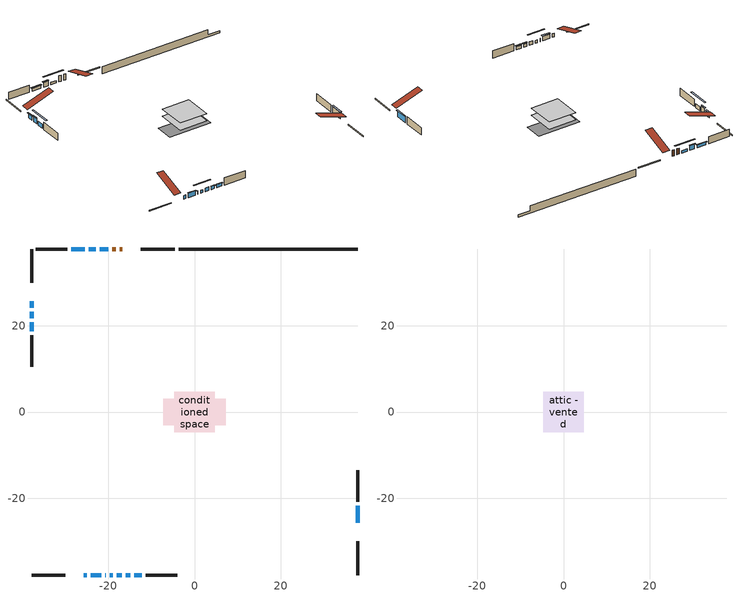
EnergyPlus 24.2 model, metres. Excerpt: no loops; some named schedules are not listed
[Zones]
conditioned space
 floor adiabatic (AdiabaticFloorConstruction): -4.73,-4.73 -4.73,4.73 4.73,4.73 4.73,-4.73 z1.22
 floor foundation (Slab1 construction): -7.29,-3.07 -7.29,3.07 7.29,3.07 7.29,-3.07 z-1.22
 wall outside (RimJoist1 construction): -4.63,37.75 -12.4,37.75 / -37.75,-37.75 -29.98,-37.75 / -37.75,37.75 -37.75,29.98 / 37.75,-37.75 37.75,-29.98 z1.22:1.52
 wall outside (AdiabaticWallConstruction 1): -16.69,37.75 -17.28,37.75 / -18.21,37.75 -19.06,37.75 z1.22:3.25
 wall outside (AdiabaticWallConstruction): -25.7,-37.75 -24.93,-37.75 / -20.64,-37.75 -20.61,-37.75 / -17.99,-37.75 -16.84,-37.75 z1.22:2.44; -24.01,-37.75 -21.57,-37.75 z1.22:2.69; -37.75,25.7 -37.75,24.15 z1.22:2.77; -37.75,23.22 -37.75,21.67 z1.22:3.15; -19.99,37.75 -21.92,37.75 z1.22:1.98; -19.68,-37.75 -18.92,-37.75 z1.22:2.19; -37.75,20.74 -37.75,18.76 z1.22:2.59; 37.75,-25.7 37.75,-21.73 z1.22:3.41; -22.85,37.75 -24.47,37.75 z1.22:2.8; -25.4,37.75 -28.55,37.75 z1.22:2.14; -15.92,-37.75 -14.85,-37.75 / -13.92,-37.75 -12.24,-37.75 z1.22:2.29
 wall outside (Wall1 construction): -29.48,37.75 -36.83,37.75 / -11.31,-37.75 -3.97,-37.75 / -37.75,17.83 -37.75,10.49 / 37.75,-20.81 37.75,-13.46 z1.22:3.66
 wall foundation (FoundationWall1 construction): -3.7,37.75,-1.22 -3.7,37.75,1.22 33.61,37.75,1.22 33.61,37.75,-0.38 37.75,37.75,-0.38 37.75,37.75,-1.22
 window (WindowConstruction 8): -25.7,-37.75 -24.93,-37.75 z1.22:2.44
 window (WindowConstruction 5): -24,-37.75 -21.57,-37.75 z1.22:2.69
 window (WindowConstruction 6): -37.75,25.7 -37.75,24.15 z1.22:2.77
 window (WindowConstruction 7): -37.75,23.22 -37.75,21.67 z1.22:3.15
 window (WindowConstruction 13): -20.64,-37.75 -20.61,-37.75 z1.22:2.44
 window (WindowConstruction 10): -19.99,37.75 -21.92,37.75 z1.22:1.98
 window (WindowConstruction 11): -19.68,-37.75 -18.92,-37.75 z1.22:2.19
 window (WindowConstruction 12): -37.75,20.74 -37.75,18.76 z1.22:2.59
 window (WindowConstruction 9): -17.99,-37.75 -16.85,-37.75 z1.22:2.44
 window (WindowConstruction): 37.75,-25.7 37.75,-21.73 z1.22:3.41
 window (WindowConstruction 1): -22.85,37.75 -24.47,37.75 z1.22:2.8
 window (WindowConstruction 2): -25.4,37.75 -28.55,37.75 z1.22:2.13
 window (WindowConstruction 3): -15.92,-37.75 -14.85,-37.75 z1.22:2.29
 window (WindowConstruction 4): -13.92,-37.75 -12.24,-37.75 z1.22:2.29
 door (Door): -16.69,37.75 -17.28,37.75 z1.22:3.25
 door (Door 1): -18.21,37.75 -19.06,37.75 z1.22:3.25
 ceiling adiabatic (AdiabaticFloorConstruction): 4.73,-4.73 4.73,4.73 -4.73,4.73 -4.73,-4.73 z1.22
attic - vented
 floor to conditioned space (Floor1 construction Reversed): -4.73,-4.73 -4.73,4.73 4.73,4.73 4.73,-4.73 z3.66
 roof outside (Roof1 construction): -15.76,37.75,3.66 -15.76,28.54,6.73 -13.33,28.54,6.73 -13.33,37.75,3.66; -26.63,-37.75,3.66 -26.63,-28.54,6.73 -29.05,-28.54,6.73 -29.05,-37.75,3.66; -37.75,26.63,3.66 -28.54,26.63,6.73 -28.54,29.05,6.73 -37.75,29.05,3.66; 37.75,-26.63,3.66 28.54,-26.63,6.73 28.54,-29.05,6.73 37.75,-29.05,3.66
shading: -21.37,-37.75 -24.21,-37.75 -24.21,-38.17 -21.37,-38.17 z2.89; -37.75,23.95 -37.75,25.9 -38.17,25.9 -38.17,23.95 z2.97; -37.75,21.47 -37.75,23.42 -38.17,23.42 -38.17,21.47 z3.35; -24.56,37.75 -17.35,37.75 -17.35,38.17 -24.56,38.17 z4.62; -16.28,-37.75 -22.32,-37.75 -22.32,-38.17 -16.28,-38.17 z4.83; -37.75,16.12 -37.75,23.38 -38.17,23.38 -38.17,16.12 z5.23; 37.75,-21.53 37.75,-25.9 38.17,-25.9 38.17,-21.53 z3.61; -24.67,37.75 -22.65,37.75 -22.65,38.17 -24.67,38.17 z3; -28.75,37.75 -25.2,37.75 -25.2,38.17 -28.75,38.17 z2.34; -14.65,-37.75 -16.12,-37.75 -16.12,-38.17 -14.65,-38.17 z2.49; -12.04,-37.75 -14.12,-37.75 -14.12,-38.17 -12.04,-38.17 z2.49
[Building]
Building 1: Terrain=Suburbs
[Site:Location]
Toronto City Centre_ON: Latitude {deg}=43.63; Longitude {deg}=-79.39; Time Zone {hr}=-5; Elevation {m}=77; Keep Site Location Information=Yes
[Site:GroundTemperature:Shallow]
5.01852, 3.26908, 3.12898, 3.95918, 7.29196, 10.6092, 13.4851, 15.3069, 15.4617, 13.9799, 11.1774, 7.9619
[Site:WaterMainsTemperature]
Calculation Method=Schedule; Temperature Schedule=mains temperature schedule
[Material] Roughness=Rough; Thermal Absorptance=0.9
Name | Thickness {m} | Conductivity {W/m-K} | Density {kg/m3} | Specific Heat {J/kg-K} | Solar Absorptance | Visible Absorptance
asphalt or fiberglass shingles | 0.00635 | 0.162714 | 1121.4 | 1465.45 | 0.4 | 0.4
ceiling loosefill ins | 0.0846667 | 0.0480833 | 16.02 | 1046.75 | 0.7 | 0.7
ceiling stud and cavity | 0.1397 | 0.108384 | 65.682 | 1177.47 | 0.7 | 0.7
concrete 4.0 in. | 0.1016 | 1.803125 | 2242.8 | 837.4 | 0.7 | 0.7
concrete 8.0 in. | 0.2032 | 1.803125 | 2242.8 | 837.4 | 0.7 | 0.7
door material | 0.04445 | 0.053851 | 512.64 | 1214.23 | 0.7 | 0.7
door material 1 | 0.04445 | 0.188738 | 512.64 | 1214.23 | 0.7 | 0.7
exterior vertical ins | 0.0383733 | 0.029427 | 32.04 | 1214.23 | 0.7 | 0.7
floor covering | 0.0127 | 0.0433444 | 54.468 | 1339.84 | 0.6 | 0.6
floor rigid ins; wall rigid ins | 0.512978 | 0.029427 | 32.04 | 1214.23 | 0.7 | 0.7
floor stud and cavity | 0.1397 | 1.75129 | 37.0049 | 1207.88 | 0.7 | 0.7
furniture material conditioned space 1 | 0.1524 | 0.115458 | 640.8 | 1214.23 | 0.6 | 0.6
gypsum board | 0.0127 | 0.160291 | 801 | 837.4 | 0.6 | 0.6
gypsum board 1 | 0.0127 | 0.160291 | 801 | 837.4 | 0.7 | 0.7
osb sheathing 0.5 in. | 0.0127 | 0.115458 | 512.64 | 1214.23 | 0.7 | 0.7
osb sheathing 0.75 in. | 0.01905 | 0.115458 | 512.64 | 1214.23 | 0.7 | 0.7
rim joist stud and cavity | 0.0508 | 0.126838 | 50.32683 | 1063.81 | 0.6 | 0.6
wall stud and cavity | 0.1397 | 0.702165 | 139.0536 | 1170.24 | 0.7 | 0.7
wall stud and cavity 1 | 0.0889 | 0.380278 | 52.3479 | 1209.89 | 0.7 | 0.7
wall stud and cavity 2 | 0.0889 | 0.391764 | 83.0341 | 1211.67 | 0.7 | 0.7
wood siding | 0.0254 | 0.102417 | 544.68 | 1172.36 | 0.74 | 0.74
wood siding 1; wood siding 2; wood siding 3 | 0.0254 | 0.102417 | 544.68 | 1172.36 | 0.7 | 0.7
[WindowMaterial:SimpleGlazingSystem]
Name | U-Factor {W/m2-K} | Solar Heat Gain Coefficient
WindowMaterial | 2.921331 | 0.64
WindowMaterial 1 | 2.95029 | 0.61
WindowMaterial 10 | 3.02581 | 0.5
WindowMaterial 11 | 2.941204 | 0.62
WindowMaterial 12 | 8.09626 | 0.45
WindowMaterial 2 | 2.97698 | 0.57
WindowMaterial 3 | 3.003662 | 0.54
WindowMaterial 4 | 2.963916 | 0.58
WindowMaterial 5 | 2.96789 | 0.58
WindowMaterial 6 | 2.95483 | 0.6
WindowMaterial 7 | 2.9378 | 0.62
WindowMaterial 8 | 6.680167 | 0.76
WindowMaterial 9 | 6.60011 | 0.78
[Construction]
AdiabaticFloorConstruction: floor stud and cavity, floor rigid ins, osb sheathing 0.75 in., floor covering
AdiabaticWallConstruction: wood siding 2, wall rigid ins, wall stud and cavity 1, gypsum board
AdiabaticWallConstruction 1: wood siding 3, wall rigid ins, wall stud and cavity 1, gypsum board
Door: door material
Door 1: door material 1
Floor1 construction Reversed: gypsum board, ceiling stud and cavity, ceiling loosefill ins
FoundationWall1 construction: concrete 8.0 in., gypsum board 1
furniture construction conditioned space 1: furniture material conditioned space 1
PartitionWallConstruction: gypsum board, wall stud and cavity 2, gypsum board
RimJoist1 construction: wood siding 1, rim joist stud and cavity
Roof1 construction: asphalt or fiberglass shingles
Slab1 construction: concrete 4.0 in.
Wall1 construction: wood siding, osb sheathing 0.5 in., wall stud and cavity, gypsum board
WindowConstruction: WindowMaterial
WindowConstruction 1: WindowMaterial 1
WindowConstruction 10; WindowConstruction 11: WindowMaterial 10
WindowConstruction 12: WindowMaterial 11
WindowConstruction 13: WindowMaterial 12
WindowConstruction 2: WindowMaterial 2
WindowConstruction 3: WindowMaterial 3
WindowConstruction 4: WindowMaterial 4
WindowConstruction 5: WindowMaterial 5
WindowConstruction 6: WindowMaterial 6
WindowConstruction 7: WindowMaterial 7
WindowConstruction 8: WindowMaterial 8
WindowConstruction 9: WindowMaterial 9
[Zone] Multiplier=1; Part of Total Floor Area=Yes
Name | Volume {m3}
attic - vented | 44.6704
conditioned space | 466.7
[Space]
Name | Zone | Volume {m3}
attic - vented 1 | attic - vented | 44.6704
conditioned space 1 | conditioned space | 466.7
[ZoneInfiltration:EffectiveLeakageArea]
infil attic - vented 1: Zone or Space=attic - vented 1; Schedule=Always On Discrete; Effective Air Leakage Area {cm2}=3770.95; Stack Coefficient=0.000213658; Wind Coefficient=9.87598e-06
[ZoneMixing]
whole house fan mix: Zone or Space=attic - vented; Schedule=Always On Continuous; Design Flow Rate Calculation Method=Flow/Zone; Design Flow Rate {m3/s}=0; Source Zone or Space=conditioned space
[SurfaceProperty:ExposedFoundationPerimeter]
Slab1: Exposed Perimeter Calculation Method=TotalExposedPerimeter; Total Exposed Perimeter {m}=41.454
[InternalMass] Zone or ZoneList=conditioned space; Space or SpaceList=conditioned space 1
Name | Construction | Surface Area {m2}
furniture mass conditioned space 1 | furniture construction conditioned space 1 | 71.6803
partition wall mass | PartitionWallConstruction | 179.201
[Lights]
interior lighting: Zone or ZoneList or Space or SpaceList=conditioned space 1; Schedule=interior lighting schedule; Design Level Calculation Method=LightingLevel; Lighting Level {W}=343.2; Return Air Fraction=0; Fraction Radiant=0.6; Fraction Visible=0.2; Fraction Replaceable=1
[People]
occupants: Zone or ZoneList or Space or SpaceList=conditioned space 1; Number of People Schedule=occupants schedule; Number of People Calculation Method=People; Number of People=3; Fraction Radiant=0.314171; Sensible Heat Fraction=0.56303; Activity Level Schedule=occupants activity schedule; Carbon Dioxide Generation Rate {m3/s-W}=0; Enable ASHRAE 55 Comfort Warnings=No; Mean Radiant Temperature Calculation Type=EnclosureAveraged
[ElectricEquipment] Zone or ZoneList or Space or SpaceList=conditioned space 1; Design Level Calculation Method=EquipmentLevel
Name | Schedule | Design Level {W} | Fraction Latent | Fraction Radiant | Fraction Lost
clothes dryer | clothes dryer schedule | 140.772 | 0.015 | 0.081 | 0.85
clothes washer | clothes washer schedule | 32.1985 | 0.03 | 0.162 | 0.7
cooking range | cooking range schedule | 215.147 | 0.08 | 0.432 | 0.2
dishwasher | dishwasher schedule | 66.8632 | 0.3 | 0.18 | 0.4
fridge | fridge schedule | 72.9452 | 0 | 0.6 | 0
mech vent house fan | mech vent house fan schedule | 0.95 | 0 | 0 | 1
mech vent house fan cfis | mech vent house fan cfis schedule | 0 | 0 | 0 | 0
misc plug loads | misc plug loads schedule | 494.7 | 0.045 | 0.513 | 0.1
whole house fan | Always On Discrete | 0 | 0 | 0 | 1
[OtherEquipment] Zone or ZoneList or Space or SpaceList=conditioned space 1; Design Level Calculation Method=EquipmentLevel
Name | Fuel Type | Schedule | Design Level {W} | Fraction Latent | Fraction Radiant | Fraction Lost
clothes dryer 1 | Electricity | clothes dryer schedule | 0 | 0.015 | 0.081 | 0.85
cooking range 1 | Electricity | cooking range schedule | 0 | 0.08 | 0.432 | 0.2
general water use latent | None | general water use schedule | 62.594 | 1 | 0 | 0
general water use sensible | None | general water use schedule | -61.6891 | 0 | 0.6 | 0
mech vent house fan latent load | None | Always On Discrete | 0 | 1 | 0 | 0
mech vent house fan sensible load | None | Always On Discrete | 0 | 0 | 0 | 0
water heater energy adjustment1 | NaturalGas | Always On Discrete | 0.01 | 0 | 0 | 1
[ZoneInfiltration:DesignFlowRate] Zone or ZoneList or Space or SpaceList=conditioned space 1; Schedule=Always On Discrete; Design Flow Rate Calculation Method=Flow/Zone; Design Flow Rate {m3/s}=0
infil flow; natural vent flow; whole house fan flow
[AvailabilityManager:Scheduled]
central ac and furnace airloop Availability Manager: Schedule=Always On Discrete
[Foundation:Kiva]
Foundation Kiva 1: Initial Indoor Air Temperature {C}=18; Wall Height Above Grade {m}=1.21999; Wall Depth Below Slab {m}=0.2032; Custom Block Material Name 1=exterior vertical ins; Custom Block Depth 1 {m}=2.43998; Custom Block X Position 1 {m}=0.2159; Custom Block Z Position 1 {m}=0
[Foundation:Kiva:Settings]
Soil Conductivity {W/m-K}=0.849921; Soil Density {kg/m3}=1842.3; Soil Specific Heat {J/kg-K}=418.7; Ground Solar Absorptivity=0.9; Ground Thermal Absorptivity=0.9; Ground Surface Roughness {m}=0.03; Far-Field Width {m}=40; Deep-Ground Boundary Condition=ZeroFlux; Deep-Ground Depth {m}=40; Minimum Cell Dimension {m}=0.2; Maximum Cell Growth Coefficient=3; Simulation Timestep=Timestep
[Exterior:Lights]
exterior lighting: Schedule=exterior lighting schedule; Design Level {W}=75.6
[EnergyManagementSystem:GlobalVariable]
central_ac_and_furnace_airloop_Fan_RTF
infil_program_Qfan
infil_program_Qinf
natural_vent_program_Qnv
natural_vent_program_Qwhf
[EnergyManagementSystem:Sensor]
Name | Output:Variable or Output:Meter Index Key | Output:Variable or Output:Meter
airflow_gain | infil flow | Infiltration Sensible Heat Gain Energy
airflow_gain_1 | natural vent flow | Infiltration Sensible Heat Gain Energy
airflow_gain_2 | whole house fan flow | Infiltration Sensible Heat Gain Energy
airflow_loss | infil flow | Infiltration Sensible Heat Loss Energy
airflow_loss_1 | natural vent flow | Infiltration Sensible Heat Loss Energy
airflow_loss_2 | whole house fan flow | Infiltration Sensible Heat Loss Energy
clg_load_cond |  | Cooling:EnergyTransfer:Zone:CONDITIONED SPACE
clg_sp_s; clg_sp_s_1 | cooling setpoint | Schedule Value
clothes_dryer_exhaust_0_sch_s | clothes dryer exhaust 0 schedule | Schedule Value
cool_season | cooling season schedule | Schedule Value
htg_load_cond |  | Heating:EnergyTransfer:Zone:CONDITIONED SPACE
htg_sp_s; htg_sp_s_1 | heating setpoint | Schedule Value
ig_ee_conv | clothes dryer | Electric Equipment Convective Heating Energy
ig_ee_conv_2 | cooking range | Electric Equipment Convective Heating Energy
ig_ee_conv_4 | fridge | Electric Equipment Convective Heating Energy
ig_ee_conv_5 | misc plug loads | Electric Equipment Convective Heating Energy
ig_ee_conv_6 | whole house fan | Electric Equipment Convective Heating Energy
ig_ee_rad | clothes dryer | Electric Equipment Radiant Heating Energy
ig_ee_rad_2 | cooking range | Electric Equipment Radiant Heating Energy
ig_ee_rad_4 | fridge | Electric Equipment Radiant Heating Energy
ig_ee_rad_5 | misc plug loads | Electric Equipment Radiant Heating Energy
ig_ee_rad_6 | whole house fan | Electric Equipment Radiant Heating Energy
ig_lgt_conv | interior lighting | Lights Convective Heating Energy
ig_lgt_rad | interior lighting | Lights Radiant Heating Energy
ig_lgt_vis | interior lighting | Lights Visible Radiation Heating Energy
ig_oe_conv | clothes dryer 1 | Other Equipment Convective Heating Energy
ig_oe_conv_1 | cooking range 1 | Other Equipment Convective Heating Energy
ig_oe_conv_2 | general water use latent | Other Equipment Convective Heating Energy
ig_oe_conv_3 | general water use sensible | Other Equipment Convective Heating Energy
ig_oe_conv_4 | water heater energy adjustment1 | Other Equipment Convective Heating Energy
ig_oe_rad | clothes dryer 1 | Other Equipment Radiant Heating Energy
ig_oe_rad_1 | cooking range 1 | Other Equipment Radiant Heating Energy
ig_oe_rad_2 | general water use latent | Other Equipment Radiant Heating Energy
ig_oe_rad_3 | general water use sensible | Other Equipment Radiant Heating Energy
ig_oe_rad_4 | water heater energy adjustment1 | Other Equipment Radiant Heating Energy
ig_ppl_conv | occupants | People Convective Heating Energy
ig_ppl_rad | occupants | People Radiant Heating Energy
im_conv | furniture mass conditioned space 1 | Surface Inside Face Convection Heat Gain Energy
im_conv_1 | partition wall mass | Surface Inside Face Convection Heat Gain Energy
im_ig | furniture mass conditioned space 1 | Surface Inside Face Internal Gains Radiation Heat Gain Energy
im_ig_1 | partition wall mass | Surface Inside Face Internal Gains Radiation Heat Gain Energy
im_lgt | furniture mass conditioned space 1 | Surface Inside Face Lights Radiation Heat Gain Energy
im_lgt_1 | partition wall mass | Surface Inside Face Lights Radiation Heat Gain Energy
im_sol | furniture mass conditioned space 1 | Surface Inside Face Solar Radiation Heat Gain Energy
im_sol_1 | partition wall mass | Surface Inside Face Solar Radiation Heat Gain Energy
im_surf | furniture mass conditioned space 1 | Surface Inside Face Net Surface Thermal Radiation Heat Gain Energy
im_surf_1 | partition wall mass | Surface Inside Face Net Surface Thermal Radiation Heat Gain Energy
mv_conv | mech vent house fan | Electric Equipment Convective Heating Energy
mv_conv_1 | mech vent house fan cfis | Electric Equipment Convective Heating Energy
mv_conv_2 | mech vent house fan latent load | Other Equipment Convective Heating Energy
mv_conv_3 | mech vent house fan sensible load | Other Equipment Convective Heating Energy
mv_rad | mech vent house fan | Electric Equipment Radiant Heating Energy
mv_rad_1 | mech vent house fan cfis | Electric Equipment Radiant Heating Energy
mv_rad_2 | mech vent house fan latent load | Other Equipment Radiant Heating Energy
mv_rad_3 | mech vent house fan sensible load | Other Equipment Radiant Heating Energy
natural_vent_s | natural vent schedule | Schedule Value
out_pb_s |  | Site Outdoor Air Barometric Pressure
out_wt_s |  | Site Outdoor Air Humidity Ratio
site_vw_s |  | Site Wind Speed
ss_back_out | Window1 | Surface Window Shortwave from Zone Back Out Window Heat Transfer Rate
ss_back_out_1 | Window10 | Surface Window Shortwave from Zone Back Out Window Heat Transfer Rate
ss_back_out_10 | Window5 | Surface Window Shortwave from Zone Back Out Window Heat Transfer Rate
ss_back_out_11 | Window6 | Surface Window Shortwave from Zone Back Out Window Heat Transfer Rate
ss_back_out_12 | Window8 | Surface Window Shortwave from Zone Back Out Window Heat Transfer Rate
ss_back_out_13 | Window9 | Surface Window Shortwave from Zone Back Out Window Heat Transfer Rate
ss_back_out_2 | Window12 | Surface Window Shortwave from Zone Back Out Window Heat Transfer Rate
ss_back_out_3 | Window13 | Surface Window Shortwave from Zone Back Out Window Heat Transfer Rate
ss_back_out_4 | Window14 | Surface Window Shortwave from Zone Back Out Window Heat Transfer Rate
ss_back_out_5 | Window15 | Surface Window Shortwave from Zone Back Out Window Heat Transfer Rate
ss_back_out_6 | Window17 | Surface Window Shortwave from Zone Back Out Window Heat Transfer Rate
ss_back_out_7 | Window18 | Surface Window Shortwave from Zone Back Out Window Heat Transfer Rate
ss_back_out_8 | Window2 | Surface Window Shortwave from Zone Back Out Window Heat Transfer Rate
ss_back_out_9 | Window3 | Surface Window Shortwave from Zone Back Out Window Heat Transfer Rate
ss_conv | Door1 | Surface Inside Face Convection Heat Gain Energy
ss_conv_1 | Door3 | Surface Inside Face Convection Heat Gain Energy
ss_conv_10 | Window2 | Surface Inside Face Convection Heat Gain Energy
ss_conv_11 | Window3 | Surface Inside Face Convection Heat Gain Energy
ss_conv_12 | Window5 | Surface Inside Face Convection Heat Gain Energy
ss_conv_13 | Window6 | Surface Inside Face Convection Heat Gain Energy
ss_conv_14 | Window8 | Surface Inside Face Convection Heat Gain Energy
ss_conv_15 | Window9 | Surface Inside Face Convection Heat Gain Energy
ss_conv_2 | Window1 | Surface Inside Face Convection Heat Gain Energy
ss_conv_3 | Window10 | Surface Inside Face Convection Heat Gain Energy
ss_conv_4 | Window12 | Surface Inside Face Convection Heat Gain Energy
ss_conv_5 | Window13 | Surface Inside Face Convection Heat Gain Energy
ss_conv_6 | Window14 | Surface Inside Face Convection Heat Gain Energy
ss_conv_7 | Window15 | Surface Inside Face Convection Heat Gain Energy
ss_conv_8 | Window17 | Surface Inside Face Convection Heat Gain Energy
ss_conv_9 | Window18 | Surface Inside Face Convection Heat Gain Energy
ss_ig | Door1 | Surface Inside Face Internal Gains Radiation Heat Gain Energy
ss_ig_1 | Door3 | Surface Inside Face Internal Gains Radiation Heat Gain Energy
ss_ig_10 | Window2 | Surface Inside Face Internal Gains Radiation Heat Gain Energy
ss_ig_11 | Window3 | Surface Inside Face Internal Gains Radiation Heat Gain Energy
ss_ig_12 | Window5 | Surface Inside Face Internal Gains Radiation Heat Gain Energy
ss_ig_13 | Window6 | Surface Inside Face Internal Gains Radiation Heat Gain Energy
ss_ig_14 | Window8 | Surface Inside Face Internal Gains Radiation Heat Gain Energy
ss_ig_15 | Window9 | Surface Inside Face Internal Gains Radiation Heat Gain Energy
ss_ig_2 | Window1 | Surface Inside Face Internal Gains Radiation Heat Gain Energy
ss_ig_3 | Window10 | Surface Inside Face Internal Gains Radiation Heat Gain Energy
ss_ig_4 | Window12 | Surface Inside Face Internal Gains Radiation Heat Gain Energy
ss_ig_5 | Window13 | Surface Inside Face Internal Gains Radiation Heat Gain Energy
ss_ig_6 | Window14 | Surface Inside Face Internal Gains Radiation Heat Gain Energy
ss_ig_7 | Window15 | Surface Inside Face Internal Gains Radiation Heat Gain Energy
ss_ig_8 | Window17 | Surface Inside Face Internal Gains Radiation Heat Gain Energy
ss_ig_9 | Window18 | Surface Inside Face Internal Gains Radiation Heat Gain Energy
ss_lgt | Door1 | Surface Inside Face Lights Radiation Heat Gain Energy
ss_lgt_1 | Door3 | Surface Inside Face Lights Radiation Heat Gain Energy
ss_sol | Door1 | Surface Inside Face Solar Radiation Heat Gain Energy
ss_sol_1 | Door3 | Surface Inside Face Solar Radiation Heat Gain Energy
ss_surf | Door1 | Surface Inside Face Net Surface Thermal Radiation Heat Gain Energy
ss_surf_1 | Door3 | Surface Inside Face Net Surface Thermal Radiation Heat Gain Energy
ss_surf_10 | Window2 | Surface Inside Face Net Surface Thermal Radiation Heat Gain Energy
ss_surf_11 | Window3 | Surface Inside Face Net Surface Thermal Radiation Heat Gain Energy
ss_surf_12 | Window5 | Surface Inside Face Net Surface Thermal Radiation Heat Gain Energy
ss_surf_13 | Window6 | Surface Inside Face Net Surface Thermal Radiation Heat Gain Energy
ss_surf_14 | Window8 | Surface Inside Face Net Surface Thermal Radiation Heat Gain Energy
ss_surf_15 | Window9 | Surface Inside Face Net Surface Thermal Radiation Heat Gain Energy
ss_surf_2 | Window1 | Surface Inside Face Net Surface Thermal Radiation Heat Gain Energy
ss_surf_3 | Window10 | Surface Inside Face Net Surface Thermal Radiation Heat Gain Energy
ss_surf_4 | Window12 | Surface Inside Face Net Surface Thermal Radiation Heat Gain Energy
ss_surf_5 | Window13 | Surface Inside Face Net Surface Thermal Radiation Heat Gain Energy
ss_surf_6 | Window14 | Surface Inside Face Net Surface Thermal Radiation Heat Gain Energy
ss_surf_7 | Window15 | Surface Inside Face Net Surface Thermal Radiation Heat Gain Energy
ss_surf_8 | Window17 | Surface Inside Face Net Surface Thermal Radiation Heat Gain Energy
ss_surf_9 | Window18 | Surface Inside Face Net Surface Thermal Radiation Heat Gain Energy
ss_trans_in | Window1 | Surface Window Transmitted Solar Radiation Rate
ss_trans_in_1 | Window10 | Surface Window Transmitted Solar Radiation Rate
ss_trans_in_10 | Window5 | Surface Window Transmitted Solar Radiation Rate
ss_trans_in_11 | Window6 | Surface Window Transmitted Solar Radiation Rate
ss_trans_in_12 | Window8 | Surface Window Transmitted Solar Radiation Rate
ss_trans_in_13 | Window9 | Surface Window Transmitted Solar Radiation Rate
ss_trans_in_2 | Window12 | Surface Window Transmitted Solar Radiation Rate
ss_trans_in_3 | Window13 | Surface Window Transmitted Solar Radiation Rate
ss_trans_in_4 | Window14 | Surface Window Transmitted Solar Radiation Rate
ss_trans_in_5 | Window15 | Surface Window Transmitted Solar Radiation Rate
ss_trans_in_6 | Window17 | Surface Window Transmitted Solar Radiation Rate
ss_trans_in_7 | Window18 | Surface Window Transmitted Solar Radiation Rate
ss_trans_in_8 | Window2 | Surface Window Transmitted Solar Radiation Rate
ss_trans_in_9 | Window3 | Surface Window Transmitted Solar Radiation Rate
ss_trans_out | Window1 | Surface Inside Face Initial Transmitted Diffuse Transmitted Out Window Solar Radiation Rate
ss_trans_out_1 | Window10 | Surface Inside Face Initial Transmitted Diffuse Transmitted Out Window Solar Radiation Rate
ss_trans_out_10 | Window5 | Surface Inside Face Initial Transmitted Diffuse Transmitted Out Window Solar Radiation Rate
ss_trans_out_11 | Window6 | Surface Inside Face Initial Transmitted Diffuse Transmitted Out Window Solar Radiation Rate
ss_trans_out_12 | Window8 | Surface Inside Face Initial Transmitted Diffuse Transmitted Out Window Solar Radiation Rate
ss_trans_out_13 | Window9 | Surface Inside Face Initial Transmitted Diffuse Transmitted Out Window Solar Radiation Rate
ss_trans_out_2 | Window12 | Surface Inside Face Initial Transmitted Diffuse Transmitted Out Window Solar Radiation Rate
ss_trans_out_3 | Window13 | Surface Inside Face Initial Transmitted Diffuse Transmitted Out Window Solar Radiation Rate
ss_trans_out_4 | Window14 | Surface Inside Face Initial Transmitted Diffuse Transmitted Out Window Solar Radiation Rate
ss_trans_out_5 | Window15 | Surface Inside Face Initial Transmitted Diffuse Transmitted Out Window Solar Radiation Rate
ss_trans_out_6 | Window17 | Surface Inside Face Initial Transmitted Diffuse Transmitted Out Window Solar Radiation Rate
ss_trans_out_7 | Window18 | Surface Inside Face Initial Transmitted Diffuse Transmitted Out Window Solar Radiation Rate
ss_trans_out_8 | Window2 | Surface Inside Face Initial Transmitted Diffuse Transmitted Out Window Solar Radiation Rate
ss_trans_out_9 | Window3 | Surface Inside Face Initial Transmitted Diffuse Transmitted Out Window Solar Radiation Rate
s_conv | Floor1 | Surface Inside Face Convection Heat Gain Energy
